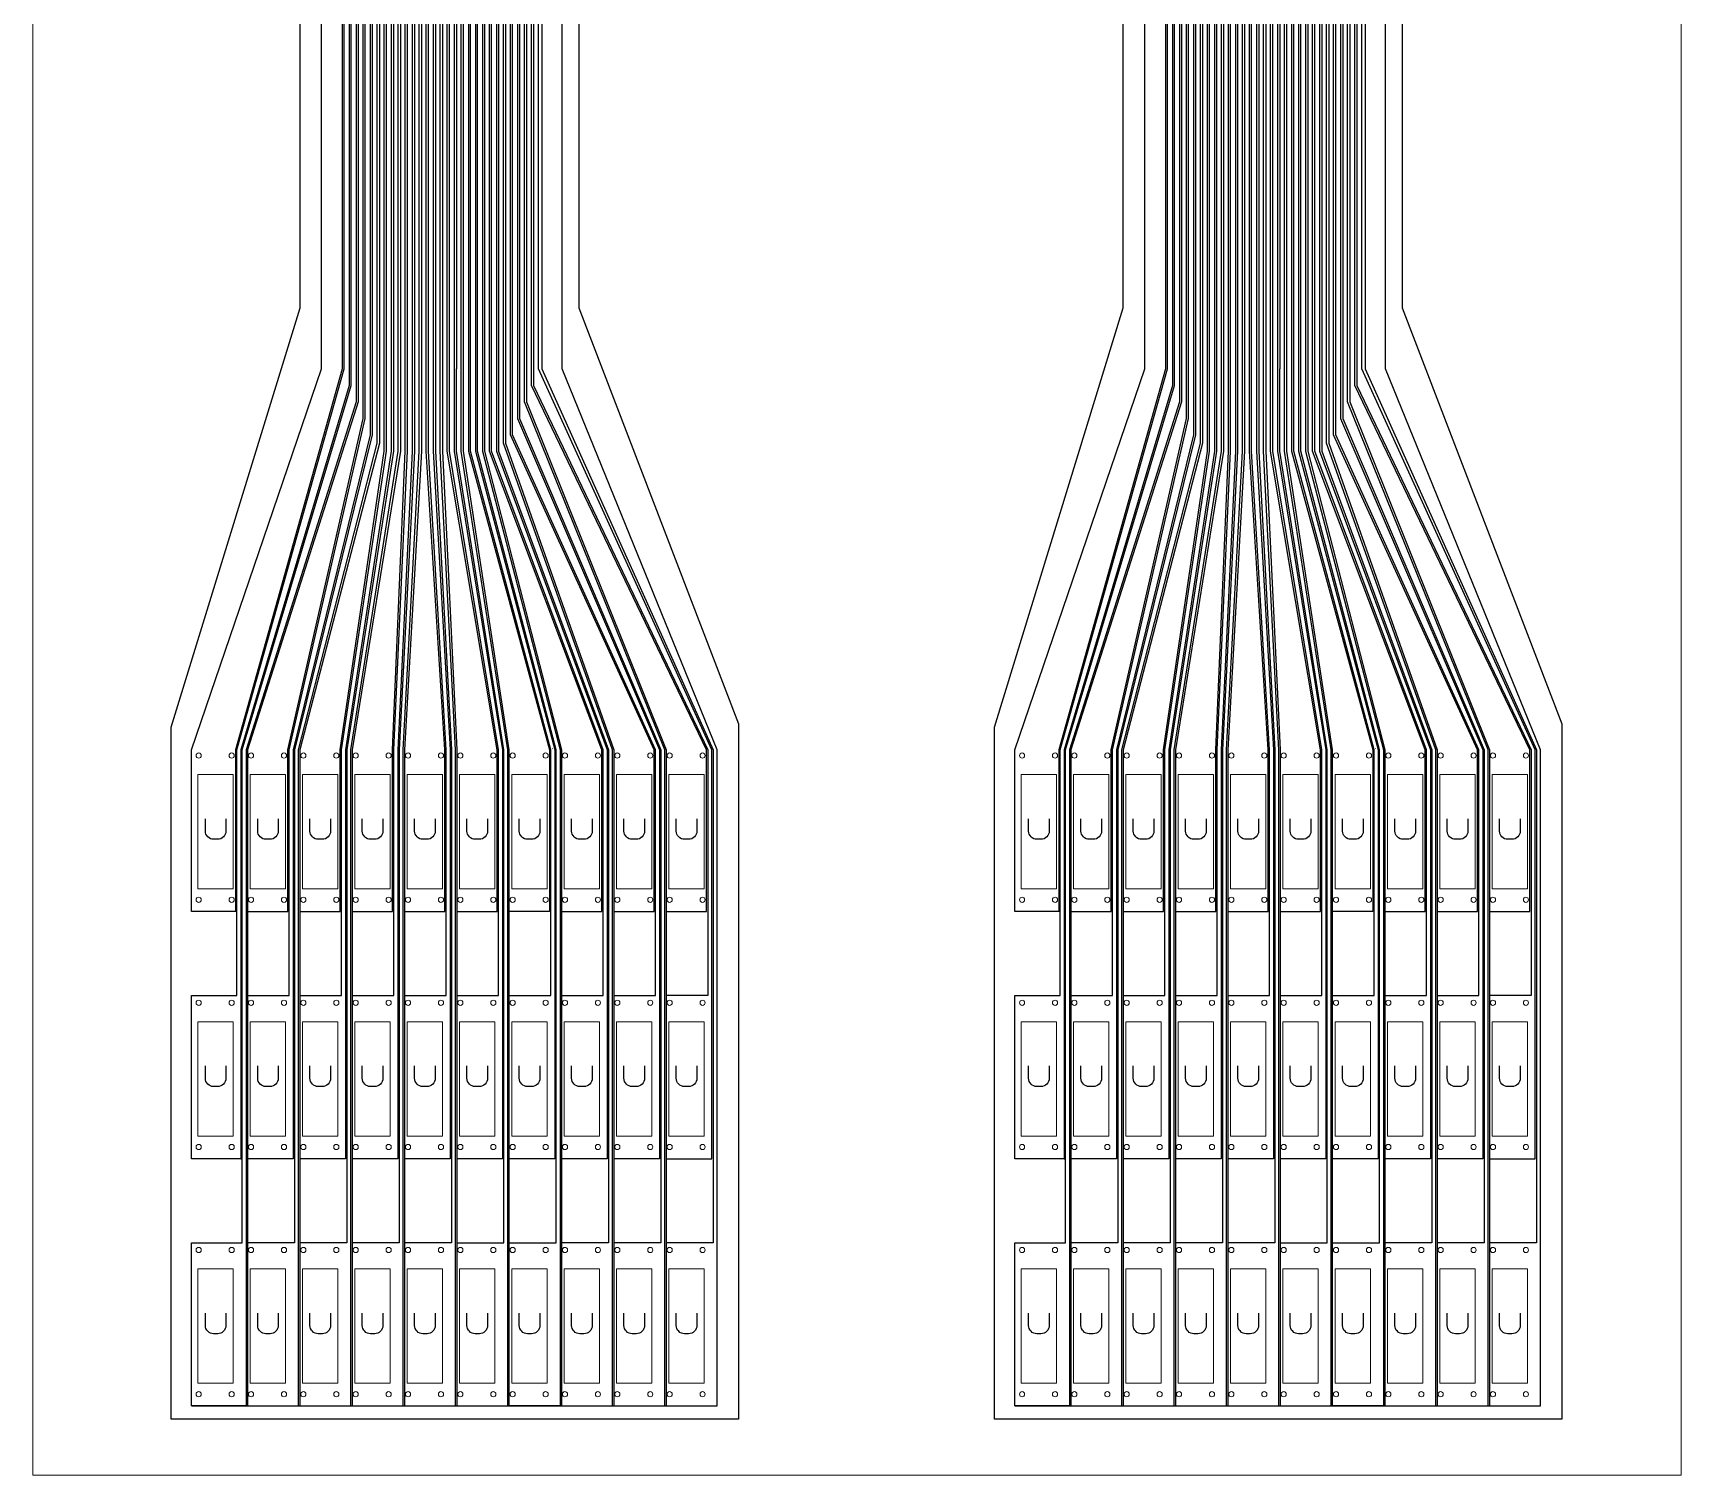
# Model space of a CAD drawing. Header units: millimetres. Extents: x 43.4 to 83.4, y 94.1 to 164.1.
# Drawn here: x 43.42 to 83.42, y 94.07 to 129.07 of the extents above; entities that cross this region are included whole.
import ezdxf

# ---------------------------------------------------------------- set-up
doc = ezdxf.new("R2010")
doc.units = ezdxf.units.MM
for name, color, linetype in [('Foil', 5, 'Continuous'), ('Opening', 1, 'Continuous'), ('Outline', 3, 'Continuous')]:
    doc.layers.add(name, color=color, linetype=linetype)

msp = doc.modelspace()

# ---------------------------------------------------------------- linework, layer by layer
at = {"layer": 'Foil', "linetype": 'Continuous', "lineweight": 0}
for p, q in [((56.025, 111.702), (56.033, 111.702)), ((76.007, 111.702), (76.015, 111.702))]:
    msp.add_line(p, q, dxfattribs=at)
at = {"layer": 'Foil'}
for p, q in [((48.47, 101.75), (48.5, 101.75)), ((68.453, 101.75), (68.483, 101.75)), ((47.275, 95.75), (60.03, 95.75)), ((67.257, 95.75), (80.013, 95.75))]:
    msp.add_line(p, q, dxfattribs=at)
at = {"layer": 'Foil', "linetype": 'Continuous', "lineweight": 0}
msp.add_lwpolyline([(43.423, 94.072), (43.423, 164.072), (83.423, 164.072), (83.423, 94.072)], close=True, dxfattribs=at)
at = {"layer": 'Foil'}
for points in [[(48.37, 107.749), (48.34, 107.75), (47.275, 107.75), (47.275, 111.677), (50.43, 120.919), (50.43, 139.24), (45.254, 145.812), (45.254, 157.562), (50.028, 157.562), (50.028, 155.562), (46.113, 155.569), (46.113, 145.726), (50.93, 140.218), (50.93, 120.919), (48.34, 111.677), (48.34, 107.75)], [(68.353, 107.749), (68.323, 107.75), (67.257, 107.75), (67.257, 111.677), (70.412, 120.919), (70.412, 139.24), (65.237, 145.812), (65.237, 157.562), (70.011, 157.562), (70.011, 155.562), (66.096, 155.569), (66.096, 145.726), (70.913, 140.218), (70.912, 120.919), (68.323, 111.677), (68.323, 107.75)], [(52.85, 153.581), (52.85, 120.919), (52.85, 118.919), (52.442, 111.677), (52.443, 95.75), (53.68, 95.75), (53.68, 111.677), (53.31, 118.919), (53.31, 120.919), (53.306, 155.462)], [(53.712, 107.75), (54.69, 107.75), (54.69, 111.677), (53.48, 118.919), (53.48, 120.919), (53.478, 154.912), (59.92, 154.912), (59.92, 155.462), (53.369, 155.462), (53.36, 120.919), (53.36, 118.919), (53.712, 111.677), (53.713, 95.75), (54.95, 95.75), (54.95, 111.677), (53.82, 118.919), (53.82, 120.919), (53.818, 153.581), (59.92, 153.581), (59.92, 154.131), (53.7, 154.131), (53.7, 120.919)], [(72.832, 153.581), (72.832, 120.919), (72.832, 118.919), (72.424, 111.677), (72.425, 95.75), (73.663, 95.75), (73.663, 111.677), (73.292, 118.919), (73.292, 120.919), (73.288, 155.462)], [(73.695, 107.75), (74.673, 107.75), (74.673, 111.677), (73.462, 118.919), (73.462, 120.919), (73.461, 154.912), (79.902, 154.912), (79.902, 155.462), (73.351, 155.462), (73.342, 120.919), (73.342, 118.919), (73.694, 111.677), (73.695, 95.75), (74.933, 95.75), (74.933, 111.677), (73.802, 118.919), (73.802, 120.919), (73.801, 153.581), (79.902, 153.581), (79.902, 154.131), (73.682, 154.131), (73.682, 120.919)], [(53.19, 154.912), (53.19, 120.919), (53.19, 118.919), (53.58, 111.677), (53.58, 99.712), (52.442, 99.712)], [(73.172, 154.912), (73.172, 120.919), (73.172, 118.919), (73.563, 111.677), (73.563, 99.712), (72.425, 99.712)], [(52.442, 105.712), (53.45, 105.712), (53.45, 111.677), (53.02, 118.919), (53.02, 120.919), (53.02, 154.246), (46.283, 154.246), (46.283, 154.796), (53.14, 154.796), (53.14, 120.919), (53.14, 118.919), (53.55, 111.677), (53.55, 101.75), (52.442, 101.75)], [(53.712, 105.712), (54.72, 105.712), (54.72, 111.677), (53.53, 118.919), (53.53, 120.919), (53.53, 154.796), (59.92, 154.796), (59.92, 154.246), (53.648, 154.246), (53.65, 120.919), (53.65, 118.919), (54.82, 111.677), (54.82, 101.75), (53.712, 101.75)], [(72.425, 105.712), (73.433, 105.712), (73.433, 111.677), (73.002, 118.919), (73.002, 120.919), (73.002, 154.246), (66.266, 154.246), (66.266, 154.796), (73.122, 154.796), (73.122, 120.919), (73.122, 118.919), (73.533, 111.677), (73.533, 101.75), (72.425, 101.75)], [(73.695, 105.712), (74.703, 105.712), (74.703, 111.677), (73.512, 118.919), (73.512, 120.919), (73.512, 154.796), (79.902, 154.796), (79.902, 154.246), (73.631, 154.246), (73.632, 120.919), (73.632, 118.919), (74.803, 111.677), (74.803, 101.75), (73.695, 101.75)], [(52.442, 107.75), (53.42, 107.75), (53.42, 111.677), (52.97, 118.919), (52.97, 120.919), (52.968, 154.131)], [(72.425, 107.75), (73.403, 107.75), (73.403, 111.677), (72.952, 118.919), (72.952, 120.919), (72.951, 154.131)], [(52.34, 151.585), (52.34, 120.919), (52.34, 118.919), (51.172, 111.677), (51.173, 95.75), (52.41, 95.75), (52.41, 111.677), (52.8, 118.919), (52.8, 120.919), (52.798, 153.465)], [(54.982, 99.712), (56.12, 99.712), (56.12, 111.677), (54.21, 118.919), (54.21, 152.135), (59.92, 152.135), (59.92, 151.585), (54.33, 151.585), (54.33, 118.919), (56.22, 111.677), (56.22, 95.75), (54.983, 95.75), (54.982, 111.677), (53.87, 118.919), (53.87, 153.465), (59.92, 153.465), (59.92, 152.915), (53.988, 152.915), (53.99, 120.919), (53.99, 118.919), (55.96, 111.677), (55.96, 107.75), (54.982, 107.75)], [(72.322, 151.585), (72.322, 120.919), (72.322, 118.919), (71.154, 111.677), (71.155, 95.75), (72.393, 95.75), (72.393, 111.677), (72.782, 118.919), (72.782, 120.919), (72.781, 153.465)], [(74.965, 99.712), (76.103, 99.712), (76.103, 111.677), (74.192, 118.919), (74.192, 152.135), (79.902, 152.135), (79.902, 151.585), (74.312, 151.585), (74.312, 118.919), (76.203, 111.677), (76.203, 95.75), (74.965, 95.75), (74.964, 111.677), (73.852, 118.919), (73.852, 153.465), (79.902, 153.465), (79.902, 152.915), (73.971, 152.915), (73.972, 120.919), (73.972, 118.919), (75.943, 111.677), (75.943, 107.75), (74.965, 107.75)], [(51.172, 105.712), (52.18, 105.712), (52.18, 111.677), (52.51, 118.919), (52.51, 120.919), (52.51, 152.25), (46.283, 152.25), (46.283, 152.8), (52.628, 152.8), (52.63, 120.919), (52.63, 118.919), (52.28, 111.677), (52.28, 101.75), (51.172, 101.75)], [(52.68, 152.915), (52.68, 120.919), (52.68, 118.919), (52.31, 111.677), (52.31, 99.712), (51.172, 99.712)], [(54.982, 105.712), (55.99, 105.712), (55.99, 111.677), (54.04, 118.919), (54.04, 152.8), (59.92, 152.8), (59.92, 152.25), (54.158, 152.25), (54.16, 120.919), (54.16, 118.919), (56.09, 111.677), (56.09, 101.75), (54.982, 101.75)], [(71.155, 105.712), (72.163, 105.712), (72.163, 111.677), (72.492, 118.919), (72.492, 120.919), (72.492, 152.25), (66.266, 152.25), (66.266, 152.8), (72.611, 152.8), (72.612, 120.919), (72.612, 118.919), (72.263, 111.677), (72.263, 101.75), (71.155, 101.75)], [(72.662, 152.915), (72.662, 120.919), (72.662, 118.919), (72.293, 111.677), (72.293, 99.712), (71.155, 99.712)], [(74.965, 105.712), (75.973, 105.712), (75.973, 111.677), (74.022, 118.919), (74.022, 152.8), (79.902, 152.8), (79.902, 152.25), (74.141, 152.25), (74.142, 120.919), (74.142, 118.919), (76.073, 111.677), (76.073, 101.75), (74.965, 101.75)], [(51.172, 107.75), (52.15, 107.75), (52.15, 111.677), (52.46, 118.919), (52.46, 120.919), (52.458, 152.135)], [(71.155, 107.75), (72.133, 107.75), (72.133, 111.677), (72.442, 118.919), (72.442, 120.919), (72.441, 152.135)], [(51.83, 141.975), (51.83, 119.119), (49.902, 111.677), (49.903, 95.75), (51.14, 95.75), (51.14, 111.677), (52.29, 118.919), (52.29, 120.919), (52.288, 151.469)], [(54.38, 151.469), (54.38, 118.919), (56.252, 111.677), (56.253, 95.75), (57.49, 95.75), (57.49, 111.677), (54.84, 119.119), (54.84, 120.919), (54.838, 141.883)], [(71.812, 141.975), (71.812, 119.119), (69.884, 111.677), (69.885, 95.75), (71.123, 95.75), (71.123, 111.677), (72.272, 118.919), (72.272, 120.919), (72.271, 151.469)], [(74.362, 151.469), (74.362, 118.919), (76.234, 111.677), (76.235, 95.75), (77.473, 95.75), (77.473, 111.677), (74.822, 119.119), (74.822, 120.919), (74.821, 141.883)], [(49.902, 105.712), (50.91, 105.712), (50.91, 111.677), (52, 118.919), (52, 150.254), (46.295, 150.254), (46.295, 150.804), (52.118, 150.804), (52.12, 120.919), (52.12, 118.919), (51.01, 111.677), (51.01, 101.75), (49.902, 101.75)], [(52.17, 150.919), (52.17, 118.919), (51.04, 111.677), (51.04, 99.712), (49.902, 99.712)], [(56.252, 107.75), (57.23, 107.75), (57.23, 111.677), (54.5, 118.919), (54.5, 120.919), (54.498, 150.919)], [(56.252, 105.712), (57.26, 105.712), (57.26, 111.677), (54.55, 118.919), (54.55, 150.804), (59.92, 150.804), (59.92, 150.254), (54.67, 150.254), (54.67, 118.919), (57.36, 111.677), (57.36, 101.75), (56.252, 101.75)], [(69.885, 105.712), (70.893, 105.712), (70.893, 111.677), (71.982, 118.919), (71.982, 150.254), (66.277, 150.254), (66.277, 150.804), (72.101, 150.804), (72.102, 120.919), (72.102, 118.919), (70.993, 111.677), (70.993, 101.75), (69.885, 101.75)], [(72.152, 150.919), (72.152, 118.919), (71.023, 111.677), (71.023, 99.712), (69.885, 99.712)], [(76.235, 107.75), (77.213, 107.75), (77.213, 111.677), (74.482, 118.919), (74.482, 120.919), (74.481, 150.919)], [(76.235, 105.712), (77.243, 105.712), (77.243, 111.677), (74.532, 118.919), (74.532, 150.804), (79.902, 150.804), (79.902, 150.254), (74.652, 150.254), (74.652, 118.919), (77.343, 111.677), (77.343, 101.75), (76.235, 101.75)], [(47.275, 101.75), (47.275, 105.712), (48.37, 105.712), (48.37, 111.677), (50.98, 120.919), (50.98, 140.315), (46.295, 145.812), (46.295, 150.139), (51.95, 150.139), (51.95, 149.589), (46.6, 149.589), (46.6, 145.812), (51.098, 140.547), (51.1, 120.919), (51.1, 120.519), (48.47, 111.677), (48.47, 101.75), (47.275, 101.75)], [(58.792, 101.75), (59.9, 101.75), (59.9, 111.677), (55.69, 120.919), (55.687, 140.196), (59.92, 145.812), (59.92, 150.139), (54.72, 150.139), (54.72, 149.589), (59.738, 149.589), (59.738, 145.812), (55.567, 140.434), (55.57, 120.919), (55.57, 120.519), (59.8, 111.677), (59.8, 105.712), (58.792, 105.712)], [(67.257, 101.75), (67.257, 105.712), (68.353, 105.712), (68.353, 111.677), (70.962, 120.919), (70.962, 140.315), (66.277, 145.812), (66.277, 150.139), (71.932, 150.139), (71.932, 149.589), (66.583, 149.589), (66.583, 145.812), (71.081, 140.547), (71.082, 120.919), (71.082, 120.519), (68.453, 111.677), (68.453, 101.75), (67.257, 101.75)], [(78.775, 101.75), (79.883, 101.75), (79.883, 111.677), (75.672, 120.919), (75.669, 140.196), (79.902, 145.812), (79.902, 150.139), (74.702, 150.139), (74.702, 149.589), (79.72, 149.589), (79.72, 145.812), (75.549, 140.434), (75.552, 120.919), (75.552, 120.519), (79.783, 111.677), (79.783, 105.712), (78.775, 105.712)], [(48.632, 105.712), (49.64, 105.712), (49.64, 111.677), (51.49, 119.719), (51.49, 141.311), (47.527, 145.812), (47.527, 148.142), (51.95, 148.142), (51.95, 147.592), (47.815, 147.592), (47.815, 145.812), (51.61, 141.545), (51.61, 119.319), (49.74, 111.677), (49.74, 101.75), (48.632, 101.75)], [(57.522, 105.712), (58.53, 105.712), (58.53, 111.677), (55.06, 119.319), (55.06, 120.919), (55.06, 141.442), (58.769, 145.812), (58.769, 147.592), (54.72, 147.592), (54.72, 148.142), (58.984, 148.142), (58.984, 145.812), (55.179, 141.206), (55.18, 120.919), (55.18, 119.719), (58.63, 111.677), (58.63, 101.75), (57.522, 101.75)], [(68.615, 105.712), (69.623, 105.712), (69.623, 111.677), (71.472, 119.719), (71.472, 141.311), (67.509, 145.812), (67.509, 148.142), (71.932, 148.142), (71.932, 147.592), (67.798, 147.592), (67.798, 145.812), (71.592, 141.545), (71.592, 119.319), (69.723, 111.677), (69.723, 101.75), (68.615, 101.75)], [(77.505, 105.712), (78.513, 105.712), (78.513, 111.677), (75.042, 119.319), (75.042, 120.919), (75.043, 141.442), (78.752, 145.812), (78.752, 147.592), (74.702, 147.592), (74.702, 148.142), (78.967, 148.142), (78.967, 145.812), (75.161, 141.206), (75.162, 120.919), (75.162, 119.719), (78.613, 111.677), (78.613, 101.75), (77.505, 101.75)], [(49.902, 107.75), (50.88, 107.75), (50.88, 111.677), (51.95, 118.919), (51.95, 142.209)], [(54.72, 142.119), (54.72, 118.919), (57.39, 111.677), (57.39, 99.712), (56.252, 99.712)], [(69.885, 107.75), (70.863, 107.75), (70.863, 111.677), (71.932, 118.919), (71.932, 142.209)], [(74.702, 142.119), (74.702, 118.919), (77.373, 111.677), (77.373, 99.712), (76.235, 99.712)], [(51.32, 140.979), (51.32, 120.119), (48.632, 111.677), (48.633, 95.75), (49.87, 95.75), (49.87, 111.677), (51.78, 119.119), (51.78, 141.877)], [(51.66, 141.643), (51.66, 119.319), (49.77, 111.677), (49.77, 99.712), (48.632, 99.712)], [(54.888, 141.784), (54.89, 120.919), (54.89, 119.119), (57.522, 111.677), (57.523, 95.75), (58.76, 95.75), (58.76, 111.677), (55.35, 120.119), (55.35, 120.919), (55.348, 140.869)], [(71.302, 140.979), (71.302, 120.119), (68.614, 111.677), (68.615, 95.75), (69.853, 95.75), (69.853, 111.677), (71.762, 119.119), (71.762, 141.877)], [(71.642, 141.643), (71.642, 119.319), (69.753, 111.677), (69.753, 99.712), (68.615, 99.712)], [(74.871, 141.784), (74.872, 120.919), (74.872, 119.119), (77.504, 111.677), (77.505, 95.75), (78.743, 95.75), (78.743, 111.677), (75.332, 120.119), (75.332, 120.919), (75.331, 140.869)], [(48.632, 107.75), (49.61, 107.75), (49.61, 111.677), (51.44, 119.719), (51.44, 141.213)], [(57.522, 107.75), (58.5, 107.75), (58.5, 111.677), (55.01, 119.319), (55.01, 120.919), (55.009, 141.544)], [(68.615, 107.75), (69.593, 107.75), (69.593, 111.677), (71.422, 119.719), (71.422, 141.213)], [(77.505, 107.75), (78.483, 107.75), (78.483, 111.677), (74.992, 119.319), (74.992, 120.919), (74.991, 141.544)], [(55.23, 141.105), (55.23, 120.919), (55.23, 119.719), (58.66, 111.677), (58.66, 99.712), (57.522, 99.712)], [(75.212, 141.105), (75.212, 120.919), (75.212, 119.719), (78.643, 111.677), (78.643, 99.712), (77.505, 99.712)], [(55.4, 140.766), (55.4, 120.919), (55.4, 120.119), (58.792, 111.677), (58.793, 95.75), (60.03, 95.75), (60.03, 111.677), (56.271, 120.919), (56.271, 139.24)], [(58.792, 107.75), (59.77, 107.75), (59.77, 111.677), (55.52, 120.519), (55.52, 120.919), (55.519, 140.53)], [(75.382, 140.766), (75.382, 120.919), (75.382, 120.119), (78.774, 111.677), (78.775, 95.75), (80.013, 95.75), (80.013, 111.677), (76.254, 120.919), (76.254, 139.24)], [(78.775, 107.75), (79.753, 107.75), (79.753, 111.677), (75.502, 120.519), (75.502, 120.919), (75.501, 140.53)], [(55.775, 140.02), (55.775, 120.919), (59.93, 111.677), (59.93, 99.712), (58.792, 99.712)], [(75.758, 140.02), (75.758, 120.919), (79.913, 111.677), (79.913, 99.712), (78.775, 99.712)], [(53.712, 99.712), (54.85, 99.712), (54.85, 111.677), (53.7, 118.919), (53.7, 120.919)], [(73.695, 99.712), (74.833, 99.712), (74.833, 111.677), (73.682, 118.919), (73.682, 120.919)]]:
    msp.add_lwpolyline(points, dxfattribs=at)
for points in [[(48.5, 99.712), (48.5, 111.677), (51.15, 120.519), (51.15, 140.647), (46.724, 145.812), (46.724, 149.473), (51.95, 149.473), (51.95, 148.923), (47.012, 148.923), (47.012, 145.812), (51.27, 140.881), (51.27, 120.119), (48.6, 111.677), (48.6, 95.75), (47.275, 95.75), (47.275, 99.712)], [(68.483, 99.712), (68.483, 111.677), (71.132, 120.519), (71.132, 140.647), (66.706, 145.812), (66.706, 149.473), (71.932, 149.473), (71.932, 148.923), (66.995, 148.923), (66.995, 145.812), (71.252, 140.881), (71.252, 120.119), (68.583, 111.677), (68.583, 95.75), (67.257, 95.75), (67.257, 99.712)]]:
    msp.add_lwpolyline(points, close=True, dxfattribs=at)
at = {"layer": 'Foil', "linetype": 'Continuous', "lineweight": 0}
for centre in [(47.446, 111.534), (48.246, 111.534), (48.716, 111.534), (49.516, 111.534), (49.986, 111.534), (50.786, 111.534), (51.256, 111.534), (52.056, 111.534), (52.526, 111.534), (53.326, 111.534), (53.796, 111.534), (54.596, 111.534), (55.066, 111.534), (55.866, 111.534), (56.336, 111.534), (57.136, 111.534), (57.606, 111.534), (58.406, 111.534), (58.876, 111.534), (59.676, 111.534), (67.429, 111.534), (68.229, 111.534), (68.699, 111.534), (69.499, 111.534), (69.969, 111.534), (70.769, 111.534), (71.239, 111.534), (72.039, 111.534), (72.509, 111.534), (73.309, 111.534), (73.779, 111.534), (74.579, 111.534), (75.049, 111.534), (75.849, 111.534), (76.319, 111.534), (77.119, 111.534), (77.589, 111.534), (78.389, 111.534), (78.859, 111.534), (79.659, 111.534), (47.446, 108.034), (48.246, 108.034), (48.716, 108.034), (49.516, 108.034), (49.986, 108.034), (50.786, 108.034), (51.256, 108.034), (52.056, 108.034), (52.526, 108.034), (53.326, 108.034), (53.796, 108.034), (54.596, 108.034), (55.066, 108.034), (55.866, 108.034), (56.336, 108.034), (57.136, 108.034), (57.606, 108.034), (58.406, 108.034), (58.876, 108.034), (59.676, 108.034), (67.429, 108.034), (68.229, 108.034), (68.699, 108.034), (69.499, 108.034), (69.969, 108.034), (70.769, 108.034), (71.239, 108.034), (72.039, 108.034), (72.509, 108.034), (73.309, 108.034), (73.779, 108.034), (74.579, 108.034), (75.049, 108.034), (75.849, 108.034), (76.319, 108.034), (77.119, 108.034), (77.589, 108.034), (78.389, 108.034), (78.859, 108.034), (79.659, 108.034), (47.446, 105.534), (48.246, 105.534), (48.716, 105.534), (49.516, 105.534), (49.986, 105.534), (50.786, 105.534), (51.256, 105.534), (52.056, 105.534), (52.526, 105.534), (53.326, 105.534), (53.796, 105.534), (54.596, 105.534), (55.066, 105.534), (55.866, 105.534), (56.336, 105.534), (57.136, 105.534), (57.606, 105.534), (58.406, 105.534), (58.876, 105.534), (59.676, 105.534), (67.429, 105.534), (68.229, 105.534), (68.699, 105.534), (69.499, 105.534), (69.969, 105.534), (70.769, 105.534), (71.239, 105.534), (72.039, 105.534), (72.509, 105.534), (73.309, 105.534), (73.779, 105.534), (74.579, 105.534), (75.049, 105.534), (75.849, 105.534), (76.319, 105.534), (77.119, 105.534), (77.589, 105.534), (78.389, 105.534), (78.859, 105.534), (79.659, 105.534), (47.446, 102.034), (48.246, 102.034), (48.716, 102.034), (49.516, 102.034), (49.986, 102.034), (50.786, 102.034), (51.256, 102.034), (52.056, 102.034), (52.526, 102.034), (53.326, 102.034), (53.796, 102.034), (54.596, 102.034), (55.066, 102.034), (55.866, 102.034), (56.336, 102.034), (57.136, 102.034), (57.606, 102.034), (58.406, 102.034), (58.876, 102.034), (59.676, 102.034), (67.429, 102.034), (68.229, 102.034), (68.699, 102.034), (69.499, 102.034), (69.969, 102.034), (70.769, 102.034), (71.239, 102.034), (72.039, 102.034), (72.509, 102.034), (73.309, 102.034), (73.779, 102.034), (74.579, 102.034), (75.049, 102.034), (75.849, 102.034), (76.319, 102.034), (77.119, 102.034), (77.589, 102.034), (78.389, 102.034), (78.859, 102.034), (79.659, 102.034), (47.446, 99.534), (48.246, 99.534), (48.716, 99.534), (49.516, 99.534), (49.986, 99.534), (50.786, 99.534), (51.256, 99.534), (52.056, 99.534), (52.526, 99.534), (53.326, 99.534), (53.796, 99.534), (54.596, 99.534), (55.066, 99.534), (55.866, 99.534), (56.336, 99.534), (57.136, 99.534), (57.606, 99.534), (58.406, 99.534), (58.876, 99.534), (59.676, 99.534), (67.429, 99.534), (68.229, 99.534), (68.699, 99.534), (69.499, 99.534), (69.969, 99.534), (70.769, 99.534), (71.239, 99.534), (72.039, 99.534), (72.509, 99.534), (73.309, 99.534), (73.779, 99.534), (74.579, 99.534), (75.049, 99.534), (75.849, 99.534), (76.319, 99.534), (77.119, 99.534), (77.589, 99.534), (78.389, 99.534), (78.859, 99.534), (79.659, 99.534), (47.446, 96.034), (48.246, 96.034), (48.716, 96.034), (49.516, 96.034), (49.986, 96.034), (50.786, 96.034), (51.256, 96.034), (52.056, 96.034), (52.526, 96.034), (53.326, 96.034), (53.796, 96.034), (54.596, 96.034), (55.066, 96.034), (55.866, 96.034), (56.336, 96.034), (57.136, 96.034), (57.606, 96.034), (58.406, 96.034), (58.876, 96.034), (59.676, 96.034), (67.429, 96.034), (68.229, 96.034), (68.699, 96.034), (69.499, 96.034), (69.969, 96.034), (70.769, 96.034), (71.239, 96.034), (72.039, 96.034), (72.509, 96.034), (73.309, 96.034), (73.779, 96.034), (74.579, 96.034), (75.049, 96.034), (75.849, 96.034), (76.319, 96.034), (77.119, 96.034), (77.589, 96.034), (78.389, 96.034), (78.859, 96.034), (79.659, 96.034)]:
    msp.add_circle(centre, 0.0626, dxfattribs=at)
at = {"layer": 'Opening', "linetype": 'Continuous', "lineweight": 0}
for points in [[(43.423, 164.072), (83.423, 164.072), (83.423, 94.072), (43.423, 94.072)], [(47.426, 108.3), (47.426, 111.074), (48.281, 111.074), (48.281, 108.3)], [(48.696, 108.3), (48.696, 111.074), (49.551, 111.074), (49.551, 108.3)], [(49.966, 108.3), (49.966, 111.074), (50.821, 111.074), (50.821, 108.3)], [(51.236, 108.3), (51.236, 111.074), (52.091, 111.074), (52.091, 108.3)], [(52.506, 108.3), (52.506, 111.074), (53.361, 111.074), (53.361, 108.3)], [(53.776, 108.3), (53.776, 111.074), (54.631, 111.074), (54.631, 108.3)], [(55.046, 108.3), (55.046, 111.074), (55.901, 111.074), (55.901, 108.3)], [(56.316, 108.3), (56.316, 111.074), (57.171, 111.074), (57.171, 108.3)], [(57.586, 108.3), (57.586, 111.074), (58.441, 111.074), (58.441, 108.3)], [(58.856, 108.3), (58.856, 111.074), (59.711, 111.074), (59.711, 108.3)], [(67.408, 108.3), (67.408, 111.074), (68.264, 111.074), (68.264, 108.3)], [(68.678, 108.3), (68.678, 111.074), (69.534, 111.074), (69.534, 108.3)], [(69.948, 108.3), (69.948, 111.074), (70.804, 111.074), (70.804, 108.3)], [(71.218, 108.3), (71.218, 111.074), (72.074, 111.074), (72.074, 108.3)], [(72.488, 108.3), (72.488, 111.074), (73.344, 111.074), (73.344, 108.3)], [(73.758, 108.3), (73.758, 111.074), (74.614, 111.074), (74.614, 108.3)], [(75.028, 108.3), (75.028, 111.074), (75.884, 111.074), (75.884, 108.3)], [(76.298, 108.3), (76.298, 111.074), (77.154, 111.074), (77.154, 108.3)], [(77.568, 108.3), (77.568, 111.074), (78.424, 111.074), (78.424, 108.3)], [(78.838, 108.3), (78.838, 111.074), (79.694, 111.074), (79.694, 108.3)], [(47.426, 102.3), (47.426, 105.074), (48.281, 105.074), (48.281, 102.3)], [(48.696, 102.3), (48.696, 105.074), (49.551, 105.074), (49.551, 102.3)], [(49.966, 102.3), (49.966, 105.074), (50.821, 105.074), (50.821, 102.3)], [(51.236, 102.3), (51.236, 105.074), (52.091, 105.074), (52.091, 102.3)], [(52.506, 102.3), (52.506, 105.074), (53.361, 105.074), (53.361, 102.3)], [(53.776, 102.3), (53.776, 105.074), (54.631, 105.074), (54.631, 102.3)], [(55.046, 102.3), (55.046, 105.074), (55.901, 105.074), (55.901, 102.3)], [(56.316, 102.3), (56.316, 105.074), (57.171, 105.074), (57.171, 102.3)], [(57.586, 102.3), (57.586, 105.074), (58.441, 105.074), (58.441, 102.3)], [(58.856, 102.3), (58.856, 105.074), (59.711, 105.074), (59.711, 102.3)], [(67.408, 102.3), (67.408, 105.074), (68.264, 105.074), (68.264, 102.3)], [(68.678, 102.3), (68.678, 105.074), (69.534, 105.074), (69.534, 102.3)], [(69.948, 102.3), (69.948, 105.074), (70.804, 105.074), (70.804, 102.3)], [(71.218, 102.3), (71.218, 105.074), (72.074, 105.074), (72.074, 102.3)], [(72.488, 102.3), (72.488, 105.074), (73.344, 105.074), (73.344, 102.3)], [(73.758, 102.3), (73.758, 105.074), (74.614, 105.074), (74.614, 102.3)], [(75.028, 102.3), (75.028, 105.074), (75.884, 105.074), (75.884, 102.3)], [(76.298, 102.3), (76.298, 105.074), (77.154, 105.074), (77.154, 102.3)], [(77.568, 102.3), (77.568, 105.074), (78.424, 105.074), (78.424, 102.3)], [(78.838, 102.3), (78.838, 105.074), (79.694, 105.074), (79.694, 102.3)], [(47.426, 96.3), (47.426, 99.074), (48.281, 99.074), (48.281, 96.3)], [(48.696, 96.3), (48.696, 99.074), (49.551, 99.074), (49.551, 96.3)], [(49.966, 96.3), (49.966, 99.074), (50.821, 99.074), (50.821, 96.3)], [(51.236, 96.3), (51.236, 99.074), (52.091, 99.074), (52.091, 96.3)], [(52.506, 96.3), (52.506, 99.074), (53.361, 99.074), (53.361, 96.3)], [(53.776, 96.3), (53.776, 99.074), (54.631, 99.074), (54.631, 96.3)], [(55.046, 96.3), (55.046, 99.074), (55.901, 99.074), (55.901, 96.3)], [(56.316, 96.3), (56.316, 99.074), (57.171, 99.074), (57.171, 96.3)], [(57.586, 96.3), (57.586, 99.074), (58.441, 99.074), (58.441, 96.3)], [(58.856, 96.3), (58.856, 99.074), (59.711, 99.074), (59.711, 96.3)], [(67.408, 96.3), (67.408, 99.074), (68.264, 99.074), (68.264, 96.3)], [(68.678, 96.3), (68.678, 99.074), (69.534, 99.074), (69.534, 96.3)], [(69.948, 96.3), (69.948, 99.074), (70.804, 99.074), (70.804, 96.3)], [(71.218, 96.3), (71.218, 99.074), (72.074, 99.074), (72.074, 96.3)], [(72.488, 96.3), (72.488, 99.074), (73.344, 99.074), (73.344, 96.3)], [(73.758, 96.3), (73.758, 99.074), (74.614, 99.074), (74.614, 96.3)], [(75.028, 96.3), (75.028, 99.074), (75.884, 99.074), (75.884, 96.3)], [(76.298, 96.3), (76.298, 99.074), (77.154, 99.074), (77.154, 96.3)], [(77.568, 96.3), (77.568, 99.074), (78.424, 99.074), (78.424, 96.3)], [(78.838, 96.3), (78.838, 99.074), (79.694, 99.074), (79.694, 96.3)]]:
    msp.add_lwpolyline(points, close=True, dxfattribs=at)
at = {"layer": 'Outline', "linetype": 'Continuous', "lineweight": 0}
for p, q in [((43.423, 94.072), (43.423, 164.072)), ((83.423, 164.072), (83.423, 94.072)), ((83.423, 94.072), (43.423, 94.072))]:
    msp.add_line(p, q, dxfattribs=at)
at = {"layer": 'Outline'}
for p, q in [((49.905, 122.405), (49.905, 138.668)), ((56.674, 138.668), (56.674, 122.405)), ((69.887, 122.405), (69.887, 138.668)), ((76.657, 138.668), (76.657, 122.405)), ((46.775, 112.22), (49.905, 122.405)), ((56.674, 122.405), (60.545, 112.307)), ((66.757, 112.22), (69.887, 122.405)), ((76.657, 122.405), (80.527, 112.307)), ((46.775, 95.429), (46.775, 112.22)), ((60.545, 112.307), (60.545, 95.429)), ((66.757, 95.429), (66.757, 112.22)), ((80.527, 112.307), (80.527, 95.429)), ((60.545, 95.429), (46.775, 95.429)), ((80.527, 95.429), (66.757, 95.429))]:
    msp.add_line(p, q, dxfattribs=at)
for points in [[(48.107, 110.002), (48.107, 109.752), (48.107, 109.702, -0.414214), (47.907, 109.502), (47.857, 109.502), (47.807, 109.502, -0.414214), (47.607, 109.702), (47.607, 109.752), (47.607, 110.002)], [(49.377, 110.002), (49.377, 109.752), (49.377, 109.702, -0.414214), (49.177, 109.502), (49.127, 109.502), (49.077, 109.502, -0.414214), (48.877, 109.702), (48.877, 109.752), (48.877, 110.002)], [(50.647, 110.002), (50.647, 109.752), (50.647, 109.702, -0.414214), (50.447, 109.502), (50.397, 109.502), (50.347, 109.502, -0.414214), (50.147, 109.702), (50.147, 109.752), (50.147, 110.002)], [(51.917, 110.002), (51.917, 109.752), (51.917, 109.702, -0.414214), (51.717, 109.502), (51.667, 109.502), (51.617, 109.502, -0.414214), (51.417, 109.702), (51.417, 109.752), (51.417, 110.002)], [(53.187, 110.002), (53.187, 109.752), (53.187, 109.702, -0.414214), (52.987, 109.502), (52.937, 109.502), (52.887, 109.502, -0.414214), (52.687, 109.702), (52.687, 109.752), (52.687, 110.002)], [(54.457, 110.002), (54.457, 109.752), (54.457, 109.702, -0.414214), (54.257, 109.502), (54.207, 109.502), (54.157, 109.502, -0.414214), (53.957, 109.702), (53.957, 109.752), (53.957, 110.002)], [(55.727, 110.002), (55.727, 109.752), (55.727, 109.702, -0.414214), (55.527, 109.502), (55.477, 109.502), (55.427, 109.502, -0.414214), (55.227, 109.702), (55.227, 109.752), (55.227, 110.002)], [(56.997, 110.002), (56.997, 109.752), (56.997, 109.702, -0.414214), (56.797, 109.502), (56.747, 109.502), (56.697, 109.502, -0.414214), (56.497, 109.702), (56.497, 109.752), (56.497, 110.002)], [(58.267, 110.002), (58.267, 109.752), (58.267, 109.702, -0.414214), (58.067, 109.502), (58.017, 109.502), (57.967, 109.502, -0.414214), (57.767, 109.702), (57.767, 109.752), (57.767, 110.002)], [(59.537, 110.002), (59.537, 109.752), (59.537, 109.702, -0.414214), (59.337, 109.502), (59.287, 109.502), (59.237, 109.502, -0.414214), (59.037, 109.702), (59.037, 109.752), (59.037, 110.002)], [(68.089, 110.002), (68.089, 109.752), (68.089, 109.702, -0.414214), (67.889, 109.502), (67.839, 109.502), (67.789, 109.502, -0.414214), (67.589, 109.702), (67.589, 109.752), (67.589, 110.002)], [(69.359, 110.002), (69.359, 109.752), (69.359, 109.702, -0.414214), (69.159, 109.502), (69.109, 109.502), (69.059, 109.502, -0.414214), (68.859, 109.702), (68.859, 109.752), (68.859, 110.002)], [(70.629, 110.002), (70.629, 109.752), (70.629, 109.702, -0.414214), (70.429, 109.502), (70.379, 109.502), (70.329, 109.502, -0.414214), (70.129, 109.702), (70.129, 109.752), (70.129, 110.002)], [(71.899, 110.002), (71.899, 109.752), (71.899, 109.702, -0.414214), (71.699, 109.502), (71.649, 109.502), (71.599, 109.502, -0.414214), (71.399, 109.702), (71.399, 109.752), (71.399, 110.002)], [(73.169, 110.002), (73.169, 109.752), (73.169, 109.702, -0.414214), (72.969, 109.502), (72.919, 109.502), (72.869, 109.502, -0.414214), (72.669, 109.702), (72.669, 109.752), (72.669, 110.002)], [(74.439, 110.002), (74.439, 109.752), (74.439, 109.702, -0.414214), (74.239, 109.502), (74.189, 109.502), (74.139, 109.502, -0.414214), (73.939, 109.702), (73.939, 109.752), (73.939, 110.002)], [(75.709, 110.002), (75.709, 109.752), (75.709, 109.702, -0.414214), (75.509, 109.502), (75.459, 109.502), (75.409, 109.502, -0.414214), (75.209, 109.702), (75.209, 109.752), (75.209, 110.002)], [(76.979, 110.002), (76.979, 109.752), (76.979, 109.702, -0.414214), (76.779, 109.502), (76.729, 109.502), (76.679, 109.502, -0.414214), (76.479, 109.702), (76.479, 109.752), (76.479, 110.002)], [(78.249, 110.002), (78.249, 109.752), (78.249, 109.702, -0.414214), (78.049, 109.502), (77.999, 109.502), (77.949, 109.502, -0.414214), (77.749, 109.702), (77.749, 109.752), (77.749, 110.002)], [(79.519, 110.002), (79.519, 109.752), (79.519, 109.702, -0.414214), (79.319, 109.502), (79.269, 109.502), (79.219, 109.502, -0.414214), (79.019, 109.702), (79.019, 109.752), (79.019, 110.002)], [(48.107, 104.002), (48.107, 103.752), (48.107, 103.702, -0.414214), (47.907, 103.502), (47.857, 103.502), (47.807, 103.502, -0.414214), (47.607, 103.702), (47.607, 103.752), (47.607, 104.002)], [(49.377, 104.002), (49.377, 103.752), (49.377, 103.702, -0.414214), (49.177, 103.502), (49.127, 103.502), (49.077, 103.502, -0.414214), (48.877, 103.702), (48.877, 103.752), (48.877, 104.002)], [(50.647, 104.002), (50.647, 103.752), (50.647, 103.702, -0.414214), (50.447, 103.502), (50.397, 103.502), (50.347, 103.502, -0.414214), (50.147, 103.702), (50.147, 103.752), (50.147, 104.002)], [(51.917, 104.002), (51.917, 103.752), (51.917, 103.702, -0.414214), (51.717, 103.502), (51.667, 103.502), (51.617, 103.502, -0.414214), (51.417, 103.702), (51.417, 103.752), (51.417, 104.002)], [(53.187, 104.002), (53.187, 103.752), (53.187, 103.702, -0.414214), (52.987, 103.502), (52.937, 103.502), (52.887, 103.502, -0.414214), (52.687, 103.702), (52.687, 103.752), (52.687, 104.002)], [(54.457, 104.002), (54.457, 103.752), (54.457, 103.702, -0.414214), (54.257, 103.502), (54.207, 103.502), (54.157, 103.502, -0.414214), (53.957, 103.702), (53.957, 103.752), (53.957, 104.002)], [(55.727, 104.002), (55.727, 103.752), (55.727, 103.702, -0.414214), (55.527, 103.502), (55.477, 103.502), (55.427, 103.502, -0.414214), (55.227, 103.702), (55.227, 103.752), (55.227, 104.002)], [(56.997, 104.002), (56.997, 103.752), (56.997, 103.702, -0.414214), (56.797, 103.502), (56.747, 103.502), (56.697, 103.502, -0.414214), (56.497, 103.702), (56.497, 103.752), (56.497, 104.002)], [(58.267, 104.002), (58.267, 103.752), (58.267, 103.702, -0.414214), (58.067, 103.502), (58.017, 103.502), (57.967, 103.502, -0.414214), (57.767, 103.702), (57.767, 103.752), (57.767, 104.002)], [(59.537, 104.002), (59.537, 103.752), (59.537, 103.702, -0.414214), (59.337, 103.502), (59.287, 103.502), (59.237, 103.502, -0.414214), (59.037, 103.702), (59.037, 103.752), (59.037, 104.002)], [(68.089, 104.002), (68.089, 103.752), (68.089, 103.702, -0.414214), (67.889, 103.502), (67.839, 103.502), (67.789, 103.502, -0.414214), (67.589, 103.702), (67.589, 103.752), (67.589, 104.002)], [(69.359, 104.002), (69.359, 103.752), (69.359, 103.702, -0.414214), (69.159, 103.502), (69.109, 103.502), (69.059, 103.502, -0.414214), (68.859, 103.702), (68.859, 103.752), (68.859, 104.002)], [(70.629, 104.002), (70.629, 103.752), (70.629, 103.702, -0.414214), (70.429, 103.502), (70.379, 103.502), (70.329, 103.502, -0.414214), (70.129, 103.702), (70.129, 103.752), (70.129, 104.002)], [(71.899, 104.002), (71.899, 103.752), (71.899, 103.702, -0.414214), (71.699, 103.502), (71.649, 103.502), (71.599, 103.502, -0.414214), (71.399, 103.702), (71.399, 103.752), (71.399, 104.002)], [(73.169, 104.002), (73.169, 103.752), (73.169, 103.702, -0.414214), (72.969, 103.502), (72.919, 103.502), (72.869, 103.502, -0.414214), (72.669, 103.702), (72.669, 103.752), (72.669, 104.002)], [(74.439, 104.002), (74.439, 103.752), (74.439, 103.702, -0.414214), (74.239, 103.502), (74.189, 103.502), (74.139, 103.502, -0.414214), (73.939, 103.702), (73.939, 103.752), (73.939, 104.002)], [(75.709, 104.002), (75.709, 103.752), (75.709, 103.702, -0.414214), (75.509, 103.502), (75.459, 103.502), (75.409, 103.502, -0.414214), (75.209, 103.702), (75.209, 103.752), (75.209, 104.002)], [(76.979, 104.002), (76.979, 103.752), (76.979, 103.702, -0.414214), (76.779, 103.502), (76.729, 103.502), (76.679, 103.502, -0.414214), (76.479, 103.702), (76.479, 103.752), (76.479, 104.002)], [(78.249, 104.002), (78.249, 103.752), (78.249, 103.702, -0.414214), (78.049, 103.502), (77.999, 103.502), (77.949, 103.502, -0.414214), (77.749, 103.702), (77.749, 103.752), (77.749, 104.002)], [(79.519, 104.002), (79.519, 103.752), (79.519, 103.702, -0.414214), (79.319, 103.502), (79.269, 103.502), (79.219, 103.502, -0.414214), (79.019, 103.702), (79.019, 103.752), (79.019, 104.002)], [(48.107, 98.002), (48.107, 97.752), (48.107, 97.702, -0.414214), (47.907, 97.502), (47.857, 97.502), (47.807, 97.502, -0.414214), (47.607, 97.702), (47.607, 97.752), (47.607, 98.002)], [(49.377, 98.002), (49.377, 97.752), (49.377, 97.702, -0.414214), (49.177, 97.502), (49.127, 97.502), (49.077, 97.502, -0.414214), (48.877, 97.702), (48.877, 97.752), (48.877, 98.002)], [(50.647, 98.002), (50.647, 97.752), (50.647, 97.702, -0.414214), (50.447, 97.502), (50.397, 97.502), (50.347, 97.502, -0.414214), (50.147, 97.702), (50.147, 97.752), (50.147, 98.002)], [(51.917, 98.002), (51.917, 97.752), (51.917, 97.702, -0.414214), (51.717, 97.502), (51.667, 97.502), (51.617, 97.502, -0.414214), (51.417, 97.702), (51.417, 97.752), (51.417, 98.002)], [(53.187, 98.002), (53.187, 97.752), (53.187, 97.702, -0.414214), (52.987, 97.502), (52.937, 97.502), (52.887, 97.502, -0.414214), (52.687, 97.702), (52.687, 97.752), (52.687, 98.002)], [(54.457, 98.002), (54.457, 97.752), (54.457, 97.702, -0.414214), (54.257, 97.502), (54.207, 97.502), (54.157, 97.502, -0.414214), (53.957, 97.702), (53.957, 97.752), (53.957, 98.002)], [(55.727, 98.002), (55.727, 97.752), (55.727, 97.702, -0.414214), (55.527, 97.502), (55.477, 97.502), (55.427, 97.502, -0.414214), (55.227, 97.702), (55.227, 97.752), (55.227, 98.002)], [(56.997, 98.002), (56.997, 97.752), (56.997, 97.702, -0.414214), (56.797, 97.502), (56.747, 97.502), (56.697, 97.502, -0.414214), (56.497, 97.702), (56.497, 97.752), (56.497, 98.002)], [(58.267, 98.002), (58.267, 97.752), (58.267, 97.702, -0.414214), (58.067, 97.502), (58.017, 97.502), (57.967, 97.502, -0.414214), (57.767, 97.702), (57.767, 97.752), (57.767, 98.002)], [(59.537, 98.002), (59.537, 97.752), (59.537, 97.702, -0.414214), (59.337, 97.502), (59.287, 97.502), (59.237, 97.502, -0.414214), (59.037, 97.702), (59.037, 97.752), (59.037, 98.002)], [(68.089, 98.002), (68.089, 97.752), (68.089, 97.702, -0.414214), (67.889, 97.502), (67.839, 97.502), (67.789, 97.502, -0.414214), (67.589, 97.702), (67.589, 97.752), (67.589, 98.002)], [(69.359, 98.002), (69.359, 97.752), (69.359, 97.702, -0.414214), (69.159, 97.502), (69.109, 97.502), (69.059, 97.502, -0.414214), (68.859, 97.702), (68.859, 97.752), (68.859, 98.002)], [(70.629, 98.002), (70.629, 97.752), (70.629, 97.702, -0.414214), (70.429, 97.502), (70.379, 97.502), (70.329, 97.502, -0.414214), (70.129, 97.702), (70.129, 97.752), (70.129, 98.002)], [(71.899, 98.002), (71.899, 97.752), (71.899, 97.702, -0.414214), (71.699, 97.502), (71.649, 97.502), (71.599, 97.502, -0.414214), (71.399, 97.702), (71.399, 97.752), (71.399, 98.002)], [(73.169, 98.002), (73.169, 97.752), (73.169, 97.702, -0.414214), (72.969, 97.502), (72.919, 97.502), (72.869, 97.502, -0.414214), (72.669, 97.702), (72.669, 97.752), (72.669, 98.002)], [(74.439, 98.002), (74.439, 97.752), (74.439, 97.702, -0.414214), (74.239, 97.502), (74.189, 97.502), (74.139, 97.502, -0.414214), (73.939, 97.702), (73.939, 97.752), (73.939, 98.002)], [(75.709, 98.002), (75.709, 97.752), (75.709, 97.702, -0.414214), (75.509, 97.502), (75.459, 97.502), (75.409, 97.502, -0.414214), (75.209, 97.702), (75.209, 97.752), (75.209, 98.002)], [(76.979, 98.002), (76.979, 97.752), (76.979, 97.702, -0.414214), (76.779, 97.502), (76.729, 97.502), (76.679, 97.502, -0.414214), (76.479, 97.702), (76.479, 97.752), (76.479, 98.002)], [(78.249, 98.002), (78.249, 97.752), (78.249, 97.702, -0.414214), (78.049, 97.502), (77.999, 97.502), (77.949, 97.502, -0.414214), (77.749, 97.702), (77.749, 97.752), (77.749, 98.002)], [(79.519, 98.002), (79.519, 97.752), (79.519, 97.702, -0.414214), (79.319, 97.502), (79.269, 97.502), (79.219, 97.502, -0.414214), (79.019, 97.702), (79.019, 97.752), (79.019, 98.002)]]:
    msp.add_lwpolyline(points, format="xyb", dxfattribs=at)

doc.saveas('drawing.dxf')
